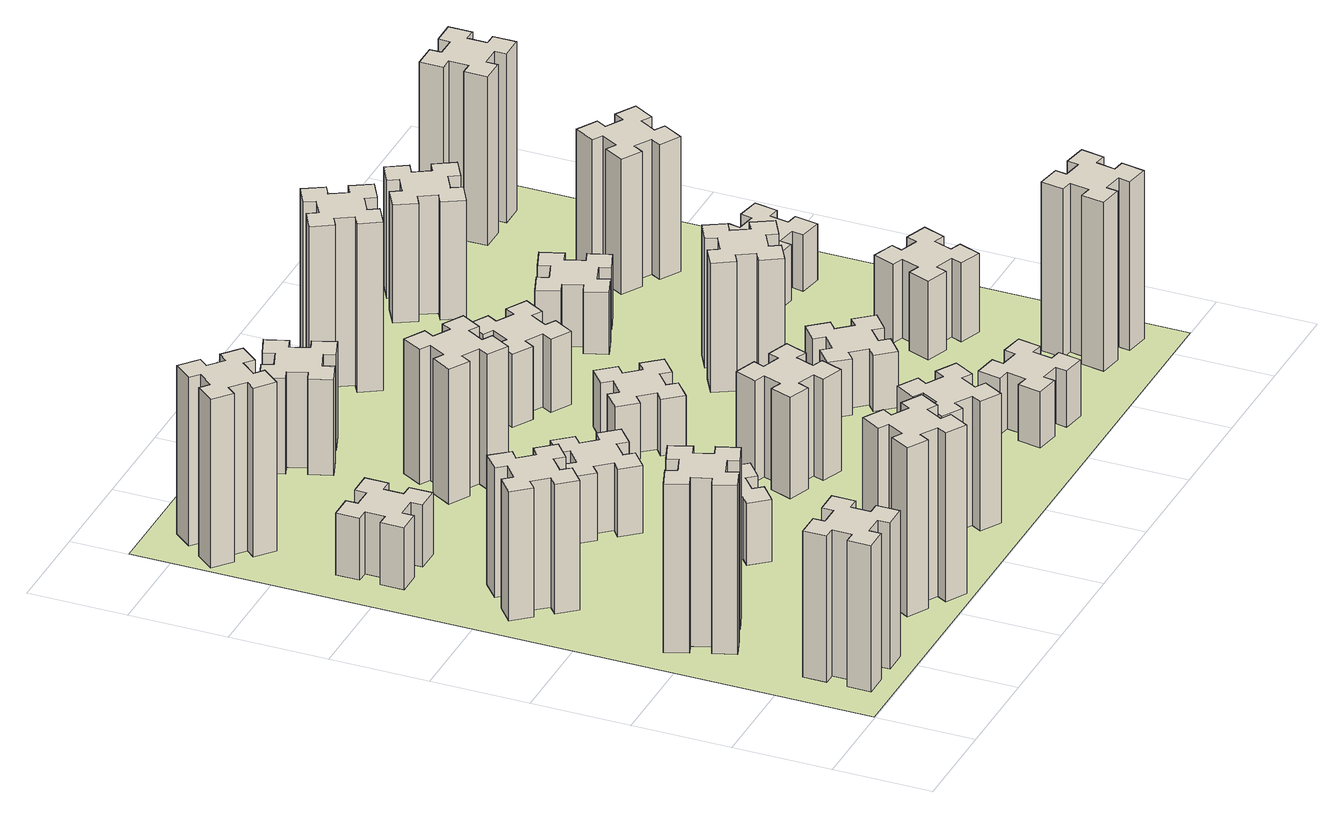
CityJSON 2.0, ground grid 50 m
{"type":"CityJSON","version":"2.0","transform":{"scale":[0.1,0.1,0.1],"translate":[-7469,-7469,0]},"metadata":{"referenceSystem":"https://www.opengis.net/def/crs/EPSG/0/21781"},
"CityObjects":{
"building1":{"type":"Building","attributes":{"class":"1000","function":"1000","usage":"1000","yearOfConstruction":2016,"roofType":"1000","measuredHeight":78,"storeysAboveGround":30,"storeysBelowGround":0},"geometry":[{"type":"Solid","lod":"1","boundaries":[[[[0,1,2,3,4,5,6,7,8,9,10,11,12,13,14,15,16,17,18,19]],[[17,16,20,21]],[[16,15,22,20]],[[15,14,23,22]],[[14,13,24,23]],[[13,12,25,24]],[[12,11,26,25]],[[11,10,27,26]],[[10,9,28,27]],[[9,8,29,28]],[[8,7,30,29]],[[7,6,31,30]],[[6,5,32,31]],[[5,4,33,32]],[[4,3,34,33]],[[3,2,35,34]],[[2,1,36,35]],[[1,0,37,36]],[[0,19,38,37]],[[19,18,39,38]],[[18,17,21,39]],[[24,25,26,27,28,29,30,31,32,33,34,35,36,37,38,39,21,20,22,23]]]]}]},
"building2":{"type":"Building","attributes":{"class":"1000","function":"1000","usage":"1000","yearOfConstruction":2016,"roofType":"1000","measuredHeight":90,"storeysAboveGround":30,"storeysBelowGround":0},"geometry":[{"type":"Solid","lod":"1","boundaries":[[[[40,41,42,43,44,45,46,47,48,49,50,51,52,53,54,55,56,57,58,59]],[[57,56,60,61]],[[56,55,62,60]],[[55,54,63,62]],[[54,53,64,63]],[[53,52,65,64]],[[52,51,66,65]],[[51,50,67,66]],[[50,49,68,67]],[[49,48,69,68]],[[48,47,70,69]],[[47,46,71,70]],[[46,45,72,71]],[[45,44,73,72]],[[44,43,74,73]],[[43,42,75,74]],[[42,41,76,75]],[[41,40,77,76]],[[40,59,78,77]],[[59,58,79,78]],[[58,57,61,79]],[[64,65,66,67,68,69,70,71,72,73,74,75,76,77,78,79,61,60,62,63]]]]}]},
"building3":{"type":"Building","attributes":{"class":"1000","function":"1000","usage":"1000","yearOfConstruction":2016,"roofType":"1000","measuredHeight":69,"storeysAboveGround":30,"storeysBelowGround":0},"geometry":[{"type":"Solid","lod":"1","boundaries":[[[[80,81,82,83,84,85,86,87,88,89,90,91,92,93,94,95,96,97,98,99]],[[97,96,100,101]],[[96,95,102,100]],[[95,94,103,102]],[[94,93,104,103]],[[93,92,105,104]],[[92,91,106,105]],[[91,90,107,106]],[[90,89,108,107]],[[89,88,109,108]],[[88,87,110,109]],[[87,86,111,110]],[[86,85,112,111]],[[85,84,113,112]],[[84,83,114,113]],[[83,82,115,114]],[[82,81,116,115]],[[81,80,117,116]],[[80,99,118,117]],[[99,98,119,118]],[[98,97,101,119]],[[104,105,106,107,108,109,110,111,112,113,114,115,116,117,118,119,101,100,102,103]]]]}]},
"building4":{"type":"Building","attributes":{"class":"1000","function":"1000","usage":"1000","yearOfConstruction":2016,"roofType":"1000","measuredHeight":33,"storeysAboveGround":30,"storeysBelowGround":0},"geometry":[{"type":"Solid","lod":"1","boundaries":[[[[120,121,122,123,124,125,126,127,128,129,130,131,132,133,134,135,136,137,138,139]],[[137,136,140,141]],[[136,135,142,140]],[[135,134,143,142]],[[134,133,144,143]],[[133,132,145,144]],[[132,131,146,145]],[[131,130,147,146]],[[130,129,148,147]],[[129,128,149,148]],[[128,127,150,149]],[[127,126,151,150]],[[126,125,152,151]],[[125,124,153,152]],[[124,123,154,153]],[[123,122,155,154]],[[122,121,156,155]],[[121,120,157,156]],[[120,139,158,157]],[[139,138,159,158]],[[138,137,141,159]],[[144,145,146,147,148,149,150,151,152,153,154,155,156,157,158,159,141,140,142,143]]]]}]},
"building5":{"type":"Building","attributes":{"class":"1000","function":"1000","usage":"1000","yearOfConstruction":2016,"roofType":"1000","measuredHeight":90,"storeysAboveGround":30,"storeysBelowGround":0},"geometry":[{"type":"Solid","lod":"1","boundaries":[[[[160,161,162,163,164,165,166,167,168,169,170,171,172,173,174,175,176,177,178,179]],[[177,176,180,181]],[[176,175,182,180]],[[175,174,183,182]],[[174,173,184,183]],[[173,172,185,184]],[[172,171,186,185]],[[171,170,187,186]],[[170,169,188,187]],[[169,168,189,188]],[[168,167,190,189]],[[167,166,191,190]],[[166,165,192,191]],[[165,164,193,192]],[[164,163,194,193]],[[163,162,195,194]],[[162,161,196,195]],[[161,160,197,196]],[[160,179,198,197]],[[179,178,199,198]],[[178,177,181,199]],[[184,185,186,187,188,189,190,191,192,193,194,195,196,197,198,199,181,180,182,183]]]]}]},
"building6":{"type":"Building","attributes":{"class":"1000","function":"1000","usage":"1000","yearOfConstruction":2016,"roofType":"1000","measuredHeight":90,"storeysAboveGround":30,"storeysBelowGround":0},"geometry":[{"type":"Solid","lod":"1","boundaries":[[[[200,201,202,203,204,205,206,207,208,209,210,211,212,213,214,215,216,217,218,219]],[[217,216,220,221]],[[216,215,222,220]],[[215,214,223,222]],[[214,213,224,223]],[[213,212,225,224]],[[212,211,226,225]],[[211,210,227,226]],[[210,209,228,227]],[[209,208,229,228]],[[208,207,230,229]],[[207,206,231,230]],[[206,205,232,231]],[[205,204,233,232]],[[204,203,234,233]],[[203,202,235,234]],[[202,201,236,235]],[[201,200,237,236]],[[200,219,238,237]],[[219,218,239,238]],[[218,217,221,239]],[[224,225,226,227,228,229,230,231,232,233,234,235,236,237,238,239,221,220,222,223]]]]}]},
"building7":{"type":"Building","attributes":{"class":"1000","function":"1000","usage":"1000","yearOfConstruction":2016,"roofType":"1000","measuredHeight":33,"storeysAboveGround":30,"storeysBelowGround":0},"geometry":[{"type":"Solid","lod":"1","boundaries":[[[[240,241,242,243,244,245,246,247,248,249,250,251,252,253,254,255,256,257,258,259]],[[257,256,260,261]],[[256,255,262,260]],[[255,254,263,262]],[[254,253,264,263]],[[253,252,265,264]],[[252,251,266,265]],[[251,250,267,266]],[[250,249,268,267]],[[249,248,269,268]],[[248,247,270,269]],[[247,246,271,270]],[[246,245,272,271]],[[245,244,273,272]],[[244,243,274,273]],[[243,242,275,274]],[[242,241,276,275]],[[241,240,277,276]],[[240,259,278,277]],[[259,258,279,278]],[[258,257,261,279]],[[264,265,266,267,268,269,270,271,272,273,274,275,276,277,278,279,261,260,262,263]]]]}]},
"building8":{"type":"Building","attributes":{"class":"1000","function":"1000","usage":"1000","yearOfConstruction":2016,"roofType":"1000","measuredHeight":36,"storeysAboveGround":30,"storeysBelowGround":0},"geometry":[{"type":"Solid","lod":"1","boundaries":[[[[280,281,282,283,284,285,286,287,288,289,290,291,292,293,294,295,296,297,298,299]],[[297,296,300,301]],[[296,295,302,300]],[[295,294,303,302]],[[294,293,304,303]],[[293,292,305,304]],[[292,291,306,305]],[[291,290,307,306]],[[290,289,308,307]],[[289,288,309,308]],[[288,287,310,309]],[[287,286,311,310]],[[286,285,312,311]],[[285,284,313,312]],[[284,283,314,313]],[[283,282,315,314]],[[282,281,316,315]],[[281,280,317,316]],[[280,299,318,317]],[[299,298,319,318]],[[298,297,301,319]],[[304,305,306,307,308,309,310,311,312,313,314,315,316,317,318,319,301,300,302,303]]]]}]},
"building9":{"type":"Building","attributes":{"class":"1000","function":"1000","usage":"1000","yearOfConstruction":2016,"roofType":"1000","measuredHeight":69,"storeysAboveGround":30,"storeysBelowGround":0},"geometry":[{"type":"Solid","lod":"1","boundaries":[[[[320,321,322,323,324,325,326,327,328,329,330,331,332,333,334,335,336,337,338,339]],[[337,336,340,341]],[[336,335,342,340]],[[335,334,343,342]],[[334,333,344,343]],[[333,332,345,344]],[[332,331,346,345]],[[331,330,347,346]],[[330,329,348,347]],[[329,328,349,348]],[[328,327,350,349]],[[327,326,351,350]],[[326,325,352,351]],[[325,324,353,352]],[[324,323,354,353]],[[323,322,355,354]],[[322,321,356,355]],[[321,320,357,356]],[[320,339,358,357]],[[339,338,359,358]],[[338,337,341,359]],[[344,345,346,347,348,349,350,351,352,353,354,355,356,357,358,359,341,340,342,343]]]]}]},
"building10":{"type":"Building","attributes":{"class":"1000","function":"1000","usage":"1000","yearOfConstruction":2016,"roofType":"1000","measuredHeight":72,"storeysAboveGround":30,"storeysBelowGround":0},"geometry":[{"type":"Solid","lod":"1","boundaries":[[[[360,361,362,363,364,365,366,367,368,369,370,371,372,373,374,375,376,377,378,379]],[[377,376,380,381]],[[376,375,382,380]],[[375,374,383,382]],[[374,373,384,383]],[[373,372,385,384]],[[372,371,386,385]],[[371,370,387,386]],[[370,369,388,387]],[[369,368,389,388]],[[368,367,390,389]],[[367,366,391,390]],[[366,365,392,391]],[[365,364,393,392]],[[364,363,394,393]],[[363,362,395,394]],[[362,361,396,395]],[[361,360,397,396]],[[360,379,398,397]],[[379,378,399,398]],[[378,377,381,399]],[[384,385,386,387,388,389,390,391,392,393,394,395,396,397,398,399,381,380,382,383]]]]}]},
"building11":{"type":"Building","attributes":{"class":"1000","function":"1000","usage":"1000","yearOfConstruction":2016,"roofType":"1000","measuredHeight":51,"storeysAboveGround":30,"storeysBelowGround":0},"geometry":[{"type":"Solid","lod":"1","boundaries":[[[[400,401,402,403,404,405,406,407,408,409,410,411,412,413,414,415,416,417,418,419]],[[417,416,420,421]],[[416,415,422,420]],[[415,414,423,422]],[[414,413,424,423]],[[413,412,425,424]],[[412,411,426,425]],[[411,410,427,426]],[[410,409,428,427]],[[409,408,429,428]],[[408,407,430,429]],[[407,406,431,430]],[[406,405,432,431]],[[405,404,433,432]],[[404,403,434,433]],[[403,402,435,434]],[[402,401,436,435]],[[401,400,437,436]],[[400,419,438,437]],[[419,418,439,438]],[[418,417,421,439]],[[424,425,426,427,428,429,430,431,432,433,434,435,436,437,438,439,421,420,422,423]]]]}]},
"building12":{"type":"Building","attributes":{"class":"1000","function":"1000","usage":"1000","yearOfConstruction":2016,"roofType":"1000","measuredHeight":54,"storeysAboveGround":30,"storeysBelowGround":0},"geometry":[{"type":"Solid","lod":"1","boundaries":[[[[440,441,442,443,444,445,446,447,448,449,450,451,452,453,454,455,456,457,458,459]],[[457,456,460,461]],[[456,455,462,460]],[[455,454,463,462]],[[454,453,464,463]],[[453,452,465,464]],[[452,451,466,465]],[[451,450,467,466]],[[450,449,468,467]],[[449,448,469,468]],[[448,447,470,469]],[[447,446,471,470]],[[446,445,472,471]],[[445,444,473,472]],[[444,443,474,473]],[[443,442,475,474]],[[442,441,476,475]],[[441,440,477,476]],[[440,459,478,477]],[[459,458,479,478]],[[458,457,461,479]],[[464,465,466,467,468,469,470,471,472,473,474,475,476,477,478,479,461,460,462,463]]]]}]},
"building13":{"type":"Building","attributes":{"class":"1000","function":"1000","usage":"1000","yearOfConstruction":2016,"roofType":"1000","measuredHeight":30,"storeysAboveGround":30,"storeysBelowGround":0},"geometry":[{"type":"Solid","lod":"1","boundaries":[[[[480,481,482,483,484,485,486,487,488,489,490,491,492,493,494,495,496,497,498,499]],[[497,496,500,501]],[[496,495,502,500]],[[495,494,503,502]],[[494,493,504,503]],[[493,492,505,504]],[[492,491,506,505]],[[491,490,507,506]],[[490,489,508,507]],[[489,488,509,508]],[[488,487,510,509]],[[487,486,511,510]],[[486,485,512,511]],[[485,484,513,512]],[[484,483,514,513]],[[483,482,515,514]],[[482,481,516,515]],[[481,480,517,516]],[[480,499,518,517]],[[499,498,519,518]],[[498,497,501,519]],[[504,505,506,507,508,509,510,511,512,513,514,515,516,517,518,519,501,500,502,503]]]]}]},
"building14":{"type":"Building","attributes":{"class":"1000","function":"1000","usage":"1000","yearOfConstruction":2016,"roofType":"1000","measuredHeight":39,"storeysAboveGround":30,"storeysBelowGround":0},"geometry":[{"type":"Solid","lod":"1","boundaries":[[[[520,521,522,523,524,525,526,527,528,529,530,531,532,533,534,535,536,537,538,539]],[[537,536,540,541]],[[536,535,542,540]],[[535,534,543,542]],[[534,533,544,543]],[[533,532,545,544]],[[532,531,546,545]],[[531,530,547,546]],[[530,529,548,547]],[[529,528,549,548]],[[528,527,550,549]],[[527,526,551,550]],[[526,525,552,551]],[[525,524,553,552]],[[524,523,554,553]],[[523,522,555,554]],[[522,521,556,555]],[[521,520,557,556]],[[520,539,558,557]],[[539,538,559,558]],[[538,537,541,559]],[[544,545,546,547,548,549,550,551,552,553,554,555,556,557,558,559,541,540,542,543]]]]}]},
"building15":{"type":"Building","attributes":{"class":"1000","function":"1000","usage":"1000","yearOfConstruction":2016,"roofType":"1000","measuredHeight":30,"storeysAboveGround":30,"storeysBelowGround":0},"geometry":[{"type":"Solid","lod":"1","boundaries":[[[[560,561,562,563,564,565,566,567,568,569,570,571,572,573,574,575,576,577,578,579]],[[577,576,580,581]],[[576,575,582,580]],[[575,574,583,582]],[[574,573,584,583]],[[573,572,585,584]],[[572,571,586,585]],[[571,570,587,586]],[[570,569,588,587]],[[569,568,589,588]],[[568,567,590,589]],[[567,566,591,590]],[[566,565,592,591]],[[565,564,593,592]],[[564,563,594,593]],[[563,562,595,594]],[[562,561,596,595]],[[561,560,597,596]],[[560,579,598,597]],[[579,578,599,598]],[[578,577,581,599]],[[584,585,586,587,588,589,590,591,592,593,594,595,596,597,598,599,581,580,582,583]]]]}]},
"building16":{"type":"Building","attributes":{"class":"1000","function":"1000","usage":"1000","yearOfConstruction":2016,"roofType":"1000","measuredHeight":90,"storeysAboveGround":30,"storeysBelowGround":0},"geometry":[{"type":"Solid","lod":"1","boundaries":[[[[600,601,602,603,604,605,606,607,608,609,610,611,612,613,614,615,616,617,618,619]],[[617,616,620,621]],[[616,615,622,620]],[[615,614,623,622]],[[614,613,624,623]],[[613,612,625,624]],[[612,611,626,625]],[[611,610,627,626]],[[610,609,628,627]],[[609,608,629,628]],[[608,607,630,629]],[[607,606,631,630]],[[606,605,632,631]],[[605,604,633,632]],[[604,603,634,633]],[[603,602,635,634]],[[602,601,636,635]],[[601,600,637,636]],[[600,619,638,637]],[[619,618,639,638]],[[618,617,621,639]],[[624,625,626,627,628,629,630,631,632,633,634,635,636,637,638,639,621,620,622,623]]]]}]},
"building17":{"type":"Building","attributes":{"class":"1000","function":"1000","usage":"1000","yearOfConstruction":2016,"roofType":"1000","measuredHeight":30,"storeysAboveGround":30,"storeysBelowGround":0},"geometry":[{"type":"Solid","lod":"1","boundaries":[[[[640,641,642,643,644,645,646,647,648,649,650,651,652,653,654,655,656,657,658,659]],[[657,656,660,661]],[[656,655,662,660]],[[655,654,663,662]],[[654,653,664,663]],[[653,652,665,664]],[[652,651,666,665]],[[651,650,667,666]],[[650,649,668,667]],[[649,648,669,668]],[[648,647,670,669]],[[647,646,671,670]],[[646,645,672,671]],[[645,644,673,672]],[[644,643,674,673]],[[643,642,675,674]],[[642,641,676,675]],[[641,640,677,676]],[[640,659,678,677]],[[659,658,679,678]],[[658,657,661,679]],[[664,665,666,667,668,669,670,671,672,673,674,675,676,677,678,679,661,660,662,663]]]]}]},
"building18":{"type":"Building","attributes":{"class":"1000","function":"1000","usage":"1000","yearOfConstruction":2016,"roofType":"1000","measuredHeight":69,"storeysAboveGround":30,"storeysBelowGround":0},"geometry":[{"type":"Solid","lod":"1","boundaries":[[[[680,681,682,683,684,685,686,687,688,689,690,691,692,693,694,695,696,697,698,699]],[[697,696,700,701]],[[696,695,702,700]],[[695,694,703,702]],[[694,693,704,703]],[[693,692,705,704]],[[692,691,706,705]],[[691,690,707,706]],[[690,689,708,707]],[[689,688,709,708]],[[688,687,710,709]],[[687,686,711,710]],[[686,685,712,711]],[[685,684,713,712]],[[684,683,714,713]],[[683,682,715,714]],[[682,681,716,715]],[[681,680,717,716]],[[680,699,718,717]],[[699,698,719,718]],[[698,697,701,719]],[[704,705,706,707,708,709,710,711,712,713,714,715,716,717,718,719,701,700,702,703]]]]}]},
"building19":{"type":"Building","attributes":{"class":"1000","function":"1000","usage":"1000","yearOfConstruction":2016,"roofType":"1000","measuredHeight":33,"storeysAboveGround":30,"storeysBelowGround":0},"geometry":[{"type":"Solid","lod":"1","boundaries":[[[[720,721,722,723,724,725,726,727,728,729,730,731,732,733,734,735,736,737,738,739]],[[737,736,740,741]],[[736,735,742,740]],[[735,734,743,742]],[[734,733,744,743]],[[733,732,745,744]],[[732,731,746,745]],[[731,730,747,746]],[[730,729,748,747]],[[729,728,749,748]],[[728,727,750,749]],[[727,726,751,750]],[[726,725,752,751]],[[725,724,753,752]],[[724,723,754,753]],[[723,722,755,754]],[[722,721,756,755]],[[721,720,757,756]],[[720,739,758,757]],[[739,738,759,758]],[[738,737,741,759]],[[744,745,746,747,748,749,750,751,752,753,754,755,756,757,758,759,741,740,742,743]]]]}]},
"building20":{"type":"Building","attributes":{"class":"1000","function":"1000","usage":"1000","yearOfConstruction":2016,"roofType":"1000","measuredHeight":90,"storeysAboveGround":30,"storeysBelowGround":0},"geometry":[{"type":"Solid","lod":"1","boundaries":[[[[760,761,762,763,764,765,766,767,768,769,770,771,772,773,774,775,776,777,778,779]],[[777,776,780,781]],[[776,775,782,780]],[[775,774,783,782]],[[774,773,784,783]],[[773,772,785,784]],[[772,771,786,785]],[[771,770,787,786]],[[770,769,788,787]],[[769,768,789,788]],[[768,767,790,789]],[[767,766,791,790]],[[766,765,792,791]],[[765,764,793,792]],[[764,763,794,793]],[[763,762,795,794]],[[762,761,796,795]],[[761,760,797,796]],[[760,779,798,797]],[[779,778,799,798]],[[778,777,781,799]],[[784,785,786,787,788,789,790,791,792,793,794,795,796,797,798,799,781,780,782,783]]]]}]},
"building21":{"type":"Building","attributes":{"class":"1000","function":"1000","usage":"1000","yearOfConstruction":2016,"roofType":"1000","measuredHeight":42,"storeysAboveGround":30,"storeysBelowGround":0},"geometry":[{"type":"Solid","lod":"1","boundaries":[[[[800,801,802,803,804,805,806,807,808,809,810,811,812,813,814,815,816,817,818,819]],[[817,816,820,821]],[[816,815,822,820]],[[815,814,823,822]],[[814,813,824,823]],[[813,812,825,824]],[[812,811,826,825]],[[811,810,827,826]],[[810,809,828,827]],[[809,808,829,828]],[[808,807,830,829]],[[807,806,831,830]],[[806,805,832,831]],[[805,804,833,832]],[[804,803,834,833]],[[803,802,835,834]],[[802,801,836,835]],[[801,800,837,836]],[[800,819,838,837]],[[819,818,839,838]],[[818,817,821,839]],[[824,825,826,827,828,829,830,831,832,833,834,835,836,837,838,839,821,820,822,823]]]]}]},
"building22":{"type":"Building","attributes":{"class":"1000","function":"1000","usage":"1000","yearOfConstruction":2016,"roofType":"1000","measuredHeight":63,"storeysAboveGround":30,"storeysBelowGround":0},"geometry":[{"type":"Solid","lod":"1","boundaries":[[[[840,841,842,843,844,845,846,847,848,849,850,851,852,853,854,855,856,857,858,859]],[[857,856,860,861]],[[856,855,862,860]],[[855,854,863,862]],[[854,853,864,863]],[[853,852,865,864]],[[852,851,866,865]],[[851,850,867,866]],[[850,849,868,867]],[[849,848,869,868]],[[848,847,870,869]],[[847,846,871,870]],[[846,845,872,871]],[[845,844,873,872]],[[844,843,874,873]],[[843,842,875,874]],[[842,841,876,875]],[[841,840,877,876]],[[840,859,878,877]],[[859,858,879,878]],[[858,857,861,879]],[[864,865,866,867,868,869,870,871,872,873,874,875,876,877,878,879,861,860,862,863]]]]}]},
"building23":{"type":"Building","attributes":{"class":"1000","function":"1000","usage":"1000","yearOfConstruction":2016,"roofType":"1000","measuredHeight":30,"storeysAboveGround":30,"storeysBelowGround":0},"geometry":[{"type":"Solid","lod":"1","boundaries":[[[[880,881,882,883,884,885,886,887,888,889,890,891,892,893,894,895,896,897,898,899]],[[897,896,900,901]],[[896,895,902,900]],[[895,894,903,902]],[[894,893,904,903]],[[893,892,905,904]],[[892,891,906,905]],[[891,890,907,906]],[[890,889,908,907]],[[889,888,909,908]],[[888,887,910,909]],[[887,886,911,910]],[[886,885,912,911]],[[885,884,913,912]],[[884,883,914,913]],[[883,882,915,914]],[[882,881,916,915]],[[881,880,917,916]],[[880,899,918,917]],[[899,898,919,918]],[[898,897,901,919]],[[904,905,906,907,908,909,910,911,912,913,914,915,916,917,918,919,901,900,902,903]]]]}]},
"building24":{"type":"Building","attributes":{"class":"1000","function":"1000","usage":"1000","yearOfConstruction":2016,"roofType":"1000","measuredHeight":72,"storeysAboveGround":30,"storeysBelowGround":0},"geometry":[{"type":"Solid","lod":"1","boundaries":[[[[920,921,922,923,924,925,926,927,928,929,930,931,932,933,934,935,936,937,938,939]],[[937,936,940,941]],[[936,935,942,940]],[[935,934,943,942]],[[934,933,944,943]],[[933,932,945,944]],[[932,931,946,945]],[[931,930,947,946]],[[930,929,948,947]],[[929,928,949,948]],[[928,927,950,949]],[[927,926,951,950]],[[926,925,952,951]],[[925,924,953,952]],[[924,923,954,953]],[[923,922,955,954]],[[922,921,956,955]],[[921,920,957,956]],[[920,939,958,957]],[[939,938,959,958]],[[938,937,941,959]],[[944,945,946,947,948,949,950,951,952,953,954,955,956,957,958,959,941,940,942,943]]]]}]},
"building25":{"type":"Building","attributes":{"class":"1000","function":"1000","usage":"1000","yearOfConstruction":2016,"roofType":"1000","measuredHeight":90,"storeysAboveGround":30,"storeysBelowGround":0},"geometry":[{"type":"Solid","lod":"1","boundaries":[[[[960,961,962,963,964,965,966,967,968,969,970,971,972,973,974,975,976,977,978,979]],[[977,976,980,981]],[[976,975,982,980]],[[975,974,983,982]],[[974,973,984,983]],[[973,972,985,984]],[[972,971,986,985]],[[971,970,987,986]],[[970,969,988,987]],[[969,968,989,988]],[[968,967,990,989]],[[967,966,991,990]],[[966,965,992,991]],[[965,964,993,992]],[[964,963,994,993]],[[963,962,995,994]],[[962,961,996,995]],[[961,960,997,996]],[[960,979,998,997]],[[979,978,999,998]],[[978,977,981,999]],[[984,985,986,987,988,989,990,991,992,993,994,995,996,997,998,999,981,980,982,983]]]]}]},
"landuse1":{"type":"LandUse","attributes":{"name":"plot1","function":"1010"},"geometry":[{"type":"MultiSurface","lod":"1","boundaries":[[[1000,1001,1002,1003]]]}]}
},
"vertices":[
[265,325,0],[265,225,0],[205,225,0],[205,105,0],[325,105,0],[325,165,0],[425,165,0],[425,105,0],[545,105,0],[545,225,0],[485,225,0],[485,325,0],[545,325,0],[545,445,0],[425,445,0],[425,385,0],[325,385,0],[325,445,0],[205,445,0],[205,325,0],[325,385,780],[325,445,780],[425,385,780],[425,445,780],[545,445,780],[545,325,780],[485,325,780],[485,225,780],[545,225,780],[545,105,780],[425,105,780],[425,165,780],[325,165,780],[325,105,780],[205,105,780],[205,225,780],[265,225,780],[265,325,780],[205,325,780],[205,445,780],
[255,1025,0],[289,931,0],[233,910,0],[274,797,0],[387,839,0],[366,895,0],[460,929,0],[480,873,0],[593,914,0],[552,1027,0],[496,1006,0],[462,1100,0],[518,1120,0],[477,1233,0],[364,1192,0],[385,1136,0],[291,1102,0],[270,1158,0],[157,1117,0],[199,1004,0],[291,1102,900],[270,1158,900],[385,1136,900],[364,1192,900],[477,1233,900],[518,1120,900],[462,1100,900],[496,1006,900],[552,1027,900],[593,914,900],[480,873,900],[460,929,900],[366,895,900],[387,839,900],[274,797,900],[233,910,900],[289,931,900],[255,1025,900],[199,1004,900],[157,1117,900],
[492,1888,0],[427,1964,0],[473,2003,0],[396,2095,0],[304,2018,0],[343,1972,0],[266,1907,0],[228,1953,0],[136,1876,0],[213,1784,0],[259,1823,0],[323,1746,0],[277,1708,0],[354,1616,0],[446,1693,0],[408,1739,0],[484,1803,0],[523,1757,0],[615,1834,0],[538,1926,0],[484,1803,690],[523,1757,690],[408,1739,690],[446,1693,690],[354,1616,690],[277,1708,690],[323,1746,690],[259,1823,690],[213,1784,690],[136,1876,690],[228,1953,690],[266,1907,690],[343,1972,690],[304,2018,690],[396,2095,690],[473,2003,690],[427,1964,690],[492,1888,690],[538,1926,690],[615,1834,690],
[485,2545,0],[485,2645,0],[545,2645,0],[545,2765,0],[425,2765,0],[425,2705,0],[325,2705,0],[325,2765,0],[205,2765,0],[205,2645,0],[265,2645,0],[265,2545,0],[205,2545,0],[205,2425,0],[325,2425,0],[325,2485,0],[425,2485,0],[425,2425,0],[545,2425,0],[545,2545,0],[425,2485,330],[425,2425,330],[325,2485,330],[325,2425,330],[205,2425,330],[205,2545,330],[265,2545,330],[265,2645,330],[205,2645,330],[205,2765,330],[325,2765,330],[325,2705,330],[425,2705,330],[425,2765,330],[545,2765,330],[545,2645,330],[485,2645,330],[485,2545,330],[545,2545,330],[545,2425,330],
[1214,346,0],[1127,396,0],[1157,448,0],[1053,508,0],[993,404,0],[1045,374,0],[995,287,0],[943,317,0],[883,213,0],[987,153,0],[1017,205,0],[1104,155,0],[1074,103,0],[1178,43,0],[1238,147,0],[1186,177,0],[1236,264,0],[1288,234,0],[1348,338,0],[1244,398,0],[1236,264,900],[1288,234,900],[1186,177,900],[1238,147,900],[1178,43,900],[1074,103,900],[1104,155,900],[1017,205,900],[987,153,900],[883,213,900],[943,317,900],[995,287,900],[1045,374,900],[993,404,900],[1053,508,900],[1157,448,900],[1127,396,900],[1214,346,900],[1244,398,900],[1348,338,900],
[384,3387,0],[308,3452,0],[346,3498,0],[254,3575,0],[177,3483,0],[223,3444,0],[159,3368,0],[113,3406,0],[36,3314,0],[128,3237,0],[166,3283,0],[243,3219,0],[204,3173,0],[296,3096,0],[373,3188,0],[327,3226,0],[392,3303,0],[438,3264,0],[515,3356,0],[423,3433,0],[392,3303,900],[438,3264,900],[327,3226,900],[373,3188,900],[296,3096,900],[204,3173,900],[243,3219,900],[166,3283,900],[128,3237,900],[36,3314,900],[113,3406,900],[159,3368,900],[223,3444,900],[177,3483,900],[254,3575,900],[346,3498,900],[308,3452,900],[384,3387,900],[423,3433,900],[515,3356,900],
[1083,1332,0],[1006,1267,0],[968,1313,0],[876,1236,0],[953,1144,0],[999,1183,0],[1063,1106,0],[1017,1068,0],[1094,976,0],[1186,1053,0],[1148,1099,0],[1224,1163,0],[1263,1117,0],[1355,1194,0],[1278,1286,0],[1232,1248,0],[1167,1324,0],[1213,1363,0],[1136,1455,0],[1044,1378,0],[1167,1324,330],[1213,1363,330],[1232,1248,330],[1278,1286,330],[1355,1194,330],[1263,1117,330],[1224,1163,330],[1148,1099,330],[1186,1053,330],[1094,976,330],[1017,1068,330],[1063,1106,330],[999,1183,330],[953,1144,330],[876,1236,330],[968,1313,330],[1006,1267,330],[1083,1332,330],[1044,1378,330],[1136,1455,330],
[1083,1972,0],[1006,1907,0],[968,1953,0],[876,1876,0],[953,1784,0],[999,1823,0],[1063,1746,0],[1017,1708,0],[1094,1616,0],[1186,1693,0],[1148,1739,0],[1224,1803,0],[1263,1757,0],[1355,1834,0],[1278,1926,0],[1232,1888,0],[1167,1964,0],[1213,2003,0],[1136,2095,0],[1044,2018,0],[1167,1964,360],[1213,2003,360],[1232,1888,360],[1278,1926,360],[1355,1834,360],[1263,1757,360],[1224,1803,360],[1148,1739,360],[1186,1693,360],[1094,1616,360],[1017,1708,360],[1063,1746,360],[999,1823,360],[953,1784,360],[876,1876,360],[968,1953,360],[1006,1907,360],[1083,1972,360],[1044,2018,360],[1136,2095,360],
[1657,305,0],[1744,255,0],[1714,203,0],[1818,143,0],[1878,247,0],[1826,277,0],[1876,364,0],[1928,334,0],[1988,438,0],[1884,498,0],[1854,446,0],[1767,496,0],[1797,548,0],[1693,608,0],[1633,504,0],[1685,474,0],[1635,387,0],[1583,417,0],[1523,313,0],[1627,253,0],[1635,387,690],[1583,417,690],[1685,474,690],[1633,504,690],[1693,608,690],[1797,548,690],[1767,496,690],[1854,446,690],[1884,498,690],[1988,438,690],[1928,334,690],[1876,364,690],[1826,277,690],[1878,247,690],[1818,143,690],[1714,203,690],[1744,255,690],[1657,305,690],[1627,253,690],[1523,313,690],
[1314,2666,0],[1227,2716,0],[1257,2768,0],[1153,2828,0],[1093,2724,0],[1145,2694,0],[1095,2607,0],[1043,2637,0],[983,2533,0],[1087,2473,0],[1117,2525,0],[1204,2475,0],[1174,2423,0],[1278,2363,0],[1338,2467,0],[1286,2497,0],[1336,2584,0],[1388,2554,0],[1448,2658,0],[1344,2718,0],[1336,2584,720],[1388,2554,720],[1286,2497,720],[1338,2467,720],[1278,2363,720],[1174,2423,720],[1204,2475,720],[1117,2525,720],[1087,2473,720],[983,2533,720],[1043,2637,720],[1095,2607,720],[1145,2694,720],[1093,2724,720],[1153,2828,720],[1257,2768,720],[1227,2716,720],[1314,2666,720],[1344,2718,720],[1448,2658,720],
[1125,3456,0],[1031,3422,0],[1010,3478,0],[897,3437,0],[939,3324,0],[995,3345,0],[1029,3251,0],[973,3230,0],[1014,3117,0],[1127,3159,0],[1106,3215,0],[1200,3249,0],[1220,3193,0],[1333,3234,0],[1292,3347,0],[1236,3326,0],[1202,3420,0],[1258,3440,0],[1217,3553,0],[1104,3512,0],[1202,3420,510],[1258,3440,510],[1236,3326,510],[1292,3347,510],[1333,3234,510],[1220,3193,510],[1200,3249,510],[1106,3215,510],[1127,3159,510],[1014,3117,510],[973,3230,510],[1029,3251,510],[995,3345,510],[939,3324,510],[897,3437,510],[1010,3478,510],[1031,3422,510],[1125,3456,510],[1104,3512,510],[1217,3553,510],
[1769,1300,0],[1735,1206,0],[1679,1227,0],[1637,1114,0],[1750,1073,0],[1771,1129,0],[1865,1095,0],[1844,1039,0],[1957,997,0],[1998,1110,0],[1942,1131,0],[1976,1225,0],[2032,1204,0],[2073,1317,0],[1960,1358,0],[1940,1302,0],[1846,1336,0],[1867,1392,0],[1754,1433,0],[1713,1320,0],[1846,1336,540],[1867,1392,540],[1940,1302,540],[1960,1358,540],[2073,1317,540],[2032,1204,540],[1976,1225,540],[1942,1131,540],[1998,1110,540],[1957,997,540],[1844,1039,540],[1865,1095,540],[1771,1129,540],[1750,1073,540],[1637,1114,540],[1679,1227,540],[1735,1206,540],[1769,1300,540],[1713,1320,540],[1754,1433,540],
[1972,1988,0],[1907,2064,0],[1953,2103,0],[1876,2195,0],[1784,2118,0],[1823,2072,0],[1746,2007,0],[1708,2053,0],[1616,1976,0],[1693,1884,0],[1739,1923,0],[1803,1846,0],[1757,1808,0],[1834,1716,0],[1926,1793,0],[1888,1839,0],[1964,1903,0],[2003,1857,0],[2095,1934,0],[2018,2026,0],[1964,1903,300],[2003,1857,300],[1888,1839,300],[1926,1793,300],[1834,1716,300],[1757,1808,300],[1803,1846,300],[1739,1923,300],[1693,1884,300],[1616,1976,300],[1708,2053,300],[1746,2007,300],[1823,2072,300],[1784,2118,300],[1876,2195,300],[1953,2103,300],[1907,2064,300],[1972,1988,300],[2018,2026,300],[2095,1934,300],
[2026,2497,0],[2076,2584,0],[2128,2554,0],[2188,2658,0],[2084,2718,0],[2054,2666,0],[1967,2716,0],[1997,2768,0],[1893,2828,0],[1833,2724,0],[1885,2694,0],[1835,2607,0],[1783,2637,0],[1723,2533,0],[1827,2473,0],[1857,2525,0],[1944,2475,0],[1914,2423,0],[2018,2363,0],[2078,2467,0],[1944,2475,390],[1914,2423,390],[1857,2525,390],[1827,2473,390],[1723,2533,390],[1783,2637,390],[1835,2607,390],[1885,2694,390],[1833,2724,390],[1893,2828,390],[1997,2768,390],[1967,2716,390],[2054,2666,390],[2084,2718,390],[2188,2658,390],[2128,2554,390],[2076,2584,390],[2026,2497,390],[2078,2467,390],[2018,2363,390],
[2596,444,0],[2578,345,0],[2519,356,0],[2498,237,0],[2617,217,0],[2627,276,0],[2725,258,0],[2715,199,0],[2833,178,0],[2854,297,0],[2795,307,0],[2812,405,0],[2871,395,0],[2892,513,0],[2774,534,0],[2764,475,0],[2665,492,0],[2676,551,0],[2557,572,0],[2537,454,0],[2665,492,300],[2676,551,300],[2764,475,300],[2774,534,300],[2892,513,300],[2871,395,300],[2812,405,300],[2795,307,300],[2854,297,300],[2833,178,300],[2715,199,300],[2725,258,300],[2627,276,300],[2617,217,300],[2498,237,300],[2519,356,300],[2578,345,300],[2596,444,300],[2537,454,300],[2557,572,300],
[1844,3556,0],[1757,3506,0],[1727,3558,0],[1623,3498,0],[1683,3394,0],[1735,3424,0],[1785,3337,0],[1733,3307,0],[1793,3203,0],[1897,3263,0],[1867,3315,0],[1954,3365,0],[1984,3313,0],[2088,3373,0],[2028,3477,0],[1976,3447,0],[1926,3534,0],[1978,3564,0],[1918,3668,0],[1814,3608,0],[1926,3534,900],[1978,3564,900],[1976,3447,900],[2028,3477,900],[2088,3373,900],[1984,3313,900],[1954,3365,900],[1867,3315,900],[1897,3263,900],[1793,3203,900],[1733,3307,900],[1785,3337,900],[1735,3424,900],[1683,3394,900],[1623,3498,900],[1727,3558,900],[1757,3506,900],[1844,3556,900],[1814,3608,900],[1918,3668,900],
[2628,1099,0],[2704,1163,0],[2743,1117,0],[2835,1194,0],[2758,1286,0],[2712,1248,0],[2647,1324,0],[2693,1363,0],[2616,1455,0],[2524,1378,0],[2563,1332,0],[2486,1267,0],[2448,1313,0],[2356,1236,0],[2433,1144,0],[2479,1183,0],[2543,1106,0],[2497,1068,0],[2574,976,0],[2666,1053,0],[2543,1106,300],[2497,1068,300],[2479,1183,300],[2433,1144,300],[2356,1236,300],[2448,1313,300],[2486,1267,300],[2563,1332,300],[2524,1378,300],[2616,1455,300],[2693,1363,300],[2647,1324,300],[2712,1248,300],[2758,1286,300],[2835,1194,300],[2743,1117,300],[2704,1163,300],[2628,1099,300],[2666,1053,300],[2574,976,300],
[2475,1744,0],[2525,1657,0],[2473,1627,0],[2533,1523,0],[2637,1583,0],[2607,1635,0],[2694,1685,0],[2724,1633,0],[2828,1693,0],[2768,1797,0],[2716,1767,0],[2666,1854,0],[2718,1884,0],[2658,1988,0],[2554,1928,0],[2584,1876,0],[2497,1826,0],[2467,1878,0],[2363,1818,0],[2423,1714,0],[2497,1826,690],[2467,1878,690],[2584,1876,690],[2554,1928,690],[2658,1988,690],[2718,1884,690],[2666,1854,690],[2716,1767,690],[2768,1797,690],[2828,1693,690],[2724,1633,690],[2694,1685,690],[2607,1635,690],[2637,1583,690],[2533,1523,690],[2473,1627,690],[2525,1657,690],[2475,1744,690],[2423,1714,690],[2363,1818,690],
[2586,2475,0],[2680,2509,0],[2700,2453,0],[2813,2494,0],[2772,2607,0],[2716,2586,0],[2682,2680,0],[2738,2700,0],[2697,2813,0],[2584,2772,0],[2605,2716,0],[2511,2682,0],[2490,2738,0],[2377,2697,0],[2419,2584,0],[2475,2605,0],[2509,2511,0],[2453,2490,0],[2494,2377,0],[2607,2419,0],[2509,2511,330],[2453,2490,330],[2475,2605,330],[2419,2584,330],[2377,2697,330],[2490,2738,330],[2511,2682,330],[2605,2716,330],[2584,2772,330],[2697,2813,330],[2738,2700,330],[2682,2680,330],[2716,2586,330],[2772,2607,330],[2813,2494,330],[2700,2453,330],[2680,2509,330],[2586,2475,330],[2607,2419,330],[2494,2377,330],
[3504,475,0],[3405,492,0],[3416,551,0],[3297,572,0],[3277,454,0],[3336,444,0],[3318,345,0],[3259,356,0],[3238,237,0],[3357,217,0],[3367,276,0],[3465,258,0],[3455,199,0],[3573,178,0],[3594,297,0],[3535,307,0],[3552,405,0],[3611,395,0],[3632,513,0],[3514,534,0],[3552,405,900],[3611,395,900],[3535,307,900],[3594,297,900],[3573,178,900],[3455,199,900],[3465,258,900],[3367,276,900],[3357,217,900],[3238,237,900],[3259,356,900],[3318,345,900],[3336,444,900],[3277,454,900],[3297,572,900],[3416,551,900],[3405,492,900],[3504,475,900],[3514,534,900],[3632,513,900],
[3151,1029,0],[3245,995,0],[3224,939,0],[3337,897,0],[3378,1010,0],[3322,1031,0],[3356,1125,0],[3412,1104,0],[3453,1217,0],[3340,1258,0],[3320,1202,0],[3226,1236,0],[3247,1292,0],[3134,1333,0],[3093,1220,0],[3149,1200,0],[3115,1106,0],[3059,1127,0],[3017,1014,0],[3130,973,0],[3115,1106,420],[3059,1127,420],[3149,1200,420],[3093,1220,420],[3134,1333,420],[3247,1292,420],[3226,1236,420],[3320,1202,420],[3340,1258,420],[3453,1217,420],[3412,1104,420],[3356,1125,420],[3322,1031,420],[3378,1010,420],[3337,897,420],[3224,939,420],[3245,995,420],[3151,1029,420],[3130,973,420],[3017,1014,420],
[2716,3347,0],[2666,3434,0],[2718,3464,0],[2658,3568,0],[2554,3508,0],[2584,3456,0],[2497,3406,0],[2467,3458,0],[2363,3398,0],[2423,3294,0],[2475,3324,0],[2525,3237,0],[2473,3207,0],[2533,3103,0],[2637,3163,0],[2607,3215,0],[2694,3265,0],[2724,3213,0],[2828,3273,0],[2768,3377,0],[2694,3265,630],[2724,3213,630],[2607,3215,630],[2637,3163,630],[2533,3103,630],[2473,3207,630],[2525,3237,630],[2475,3324,630],[2423,3294,630],[2363,3398,630],[2467,3458,630],[2497,3406,630],[2584,3456,630],[2554,3508,630],[2658,3568,630],[2718,3464,630],[2666,3434,630],[2716,3347,630],[2768,3377,630],[2828,3273,630],
[3267,1856,0],[3365,1838,0],[3355,1779,0],[3473,1758,0],[3494,1877,0],[3435,1887,0],[3452,1985,0],[3511,1975,0],[3532,2093,0],[3414,2114,0],[3404,2055,0],[3305,2072,0],[3316,2131,0],[3197,2152,0],[3177,2034,0],[3236,2024,0],[3218,1925,0],[3159,1936,0],[3138,1817,0],[3257,1797,0],[3218,1925,300],[3159,1936,300],[3236,2024,300],[3177,2034,300],[3197,2152,300],[3316,2131,300],[3305,2072,300],[3404,2055,300],[3414,2114,300],[3532,2093,300],[3511,1975,300],[3452,1985,300],[3435,1887,300],[3494,1877,300],[3473,1758,300],[3355,1779,300],[3365,1838,300],[3267,1856,300],[3257,1797,300],[3138,1817,300],
[3165,2694,0],[3115,2607,0],[3063,2637,0],[3003,2533,0],[3107,2473,0],[3137,2525,0],[3224,2475,0],[3194,2423,0],[3298,2363,0],[3358,2467,0],[3306,2497,0],[3356,2584,0],[3408,2554,0],[3468,2658,0],[3364,2718,0],[3334,2666,0],[3247,2716,0],[3277,2768,0],[3173,2828,0],[3113,2724,0],[3247,2716,720],[3277,2768,720],[3334,2666,720],[3364,2718,720],[3468,2658,720],[3408,2554,720],[3356,2584,720],[3306,2497,720],[3358,2467,720],[3298,2363,720],[3194,2423,720],[3224,2475,720],[3137,2525,720],[3107,2473,720],[3003,2533,720],[3063,2637,720],[3115,2607,720],[3165,2694,720],[3113,2724,720],[3173,2828,720],
[3285,3325,0],[3385,3325,0],[3385,3265,0],[3505,3265,0],[3505,3385,0],[3445,3385,0],[3445,3485,0],[3505,3485,0],[3505,3605,0],[3385,3605,0],[3385,3545,0],[3285,3545,0],[3285,3605,0],[3165,3605,0],[3165,3485,0],[3225,3485,0],[3225,3385,0],[3165,3385,0],[3165,3265,0],[3285,3265,0],[3225,3385,900],[3165,3385,900],[3225,3485,900],[3165,3485,900],[3165,3605,900],[3285,3605,900],[3285,3545,900],[3385,3545,900],[3385,3605,900],[3505,3605,900],[3505,3485,900],[3445,3485,900],[3445,3385,900],[3505,3385,900],[3505,3265,900],[3385,3265,900],[3385,3325,900],[3285,3325,900],[3285,3265,900],[3165,3265,900],
[5,3705,0],[3705,3705,0],[3705,5,0],[5,5,0]
]}
